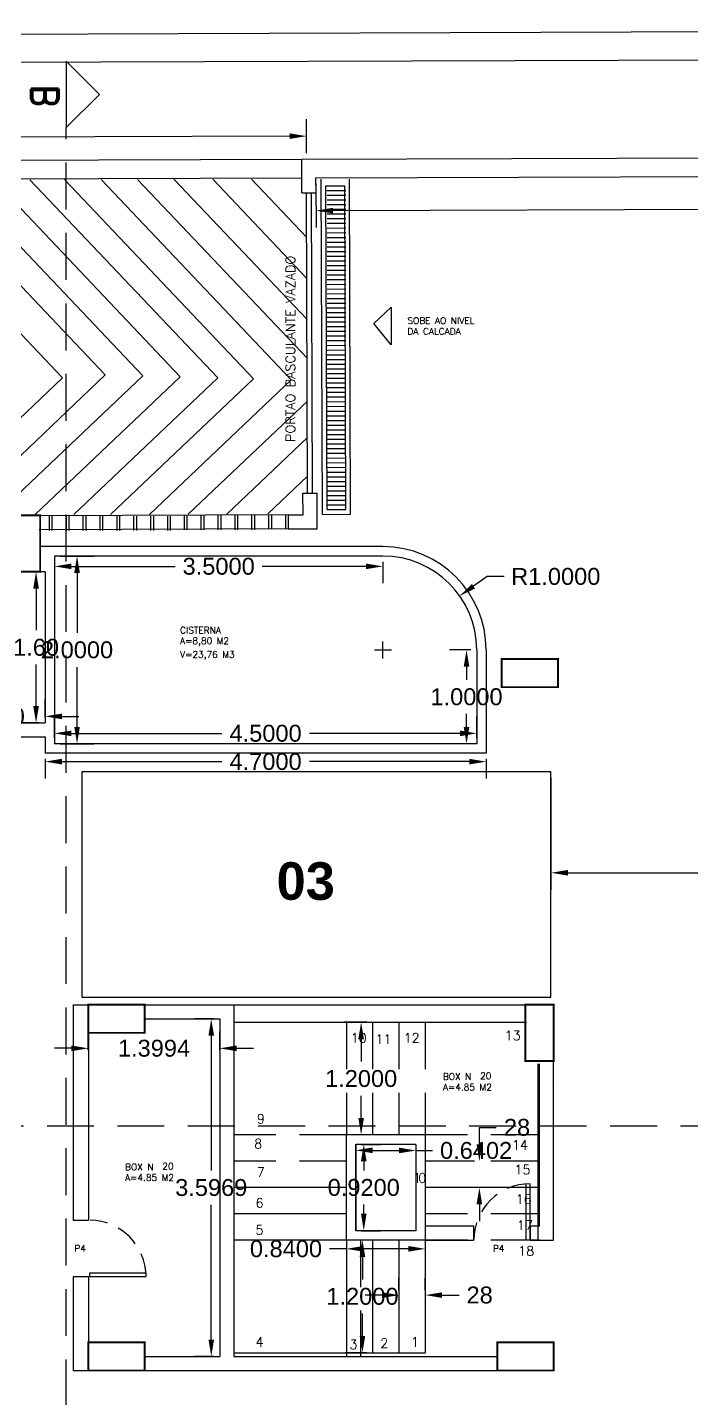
# Model space of a CAD drawing. Header units: millimetres. Extents: x 2200 to 2403, y 2380 to 2511.
# Drawn here: x 2217.84 to 2224.92, y 2435.36 to 2449.96 of the extents above; entities that cross this region are included whole.
import ezdxf

# ---------------------------------------------------------------- set-up
doc = ezdxf.new("R2010")
doc.units = ezdxf.units.MM
doc.linetypes.add('DASHED', pattern=[0.75, 0.5, -0.25])
doc.linetypes.add('HIDDEN', pattern=[0.375, 0.25, -0.125])
doc.layers.add('PONTILHADO', color=7, linetype='DASHED')
doc.styles.add('ROMAND', font='romand', dxfattribs={"height": 0.1})
doc.styles.add('ROMANS', font='ROMANS.shx', dxfattribs={"height": 0.07})
doc.styles.add('SANSSERIFBOLD', font='sasb____.pfb', dxfattribs={"height": 0.4})
doc.styles.get("Standard").update_dxf_attribs({"font": 'arial.ttf'})
doc.dimstyles.get("Standard").update_dxf_attribs({"dimtxt": 0.18, "dimasz": 0.18, "dimexe": 0.18, "dimexo": 0.0625, "dimgap": 0.09, "dimtad": 0, "dimtih": 1, "dimtoh": 1, "dimdec": 4, "dimzin": 0, "dimdsep": 46, "dimtxsty": 'Standard', "dimcen": 0.09, "dimadec": 0, "dimazin": 0, "dimtfac": 1, "dimtdec": 4, "dimtofl": 0, "dimtmove": 0, "dimatfit": 3, "dimfxl": 1, "dimtolj": 1, "dimtzin": 0, "dimarcsym": 0})

# ---------------------------------------------------------------- blocks, each defined once
blk = doc.blocks.new('*D37')
at = {"color": 0, "lineweight": -2, "transparency": 16777216}
for p, q in [((2216.833, 2442.618), (2216.833, 2442.805)), ((2218.033, 2442.618), (2218.033, 2442.805)), ((2216.653, 2442.625), (2216.473, 2442.625)), ((2218.213, 2442.625), (2218.393, 2442.625))]:
    blk.add_line(p, q, dxfattribs=at)
at = {"color": 0, "transparency": 16777216}
for points in [[(2216.653, 2442.655), (2216.653, 2442.595), (2216.833, 2442.625)], [(2218.213, 2442.655), (2218.213, 2442.595), (2218.033, 2442.625)]]:
    blk.add_solid(points, dxfattribs=at)
at = {"layer": 'DEFPOINTS', "color": 0, "transparency": 16777216}
for p in [(2216.833, 2442.555), (2218.033, 2442.625), (2218.033, 2442.555)]:
    blk.add_point(p, dxfattribs=at)
at = {"color": 0, "transparency": 16777216, "insert": (2217.433, 2442.625), "char_height": 0.18, "attachment_point": 5}
blk.add_mtext('\\A1;1.2000', dxfattribs=at)
blk = doc.blocks.new('*D38')
at = {"color": 0, "lineweight": -2, "transparency": 16777216}
for p, q in [((2217.97, 2444.166), (2217.757, 2444.166)), ((2217.937, 2443.986), (2217.937, 2443.542)), ((2217.937, 2442.735), (2217.937, 2443.179)), ((2217.97, 2442.555), (2217.757, 2442.555))]:
    blk.add_line(p, q, dxfattribs=at)
at = {"color": 0, "transparency": 16777216}
for points in [[(2217.907, 2443.986), (2217.967, 2443.986), (2217.937, 2444.166)], [(2217.907, 2442.735), (2217.967, 2442.735), (2217.937, 2442.555)]]:
    blk.add_solid(points, dxfattribs=at)
at = {"layer": 'DEFPOINTS', "color": 0, "transparency": 16777216}
for p in [(2217.937, 2444.166), (2218.033, 2444.166), (2218.033, 2442.555)]:
    blk.add_point(p, dxfattribs=at)
at = {"color": 0, "transparency": 16777216, "insert": (2217.937, 2443.36), "char_height": 0.18, "attachment_point": 5}
blk.add_mtext('\\A1;1.60', dxfattribs=at)
blk = doc.blocks.new('*D40')
at = {"color": 0, "lineweight": -2, "transparency": 16777216}
for p, q in [((2223.424, 2441.971), (2223.424, 2440.779)), ((2229.453, 2441.971), (2229.453, 2440.779)), ((2223.604, 2440.959), (2226.114, 2440.959)), ((2229.273, 2440.959), (2226.762, 2440.959))]:
    blk.add_line(p, q, dxfattribs=at)
at = {"color": 0, "transparency": 16777216}
for points in [[(2223.604, 2440.989), (2223.604, 2440.929), (2223.424, 2440.959)], [(2229.273, 2440.989), (2229.273, 2440.929), (2229.453, 2440.959)]]:
    blk.add_solid(points, dxfattribs=at)
at = {"layer": 'DEFPOINTS', "color": 0, "transparency": 16777216}
for p in [(2223.424, 2442.033), (2229.453, 2442.033), (2229.453, 2440.959)]:
    blk.add_point(p, dxfattribs=at)
at = {"color": 0, "transparency": 16777216, "insert": (2226.438, 2440.959), "char_height": 0.18, "attachment_point": 5}
blk.add_mtext('\\A1;6.00', dxfattribs=at)
blk = doc.blocks.new('*D41')
at = {"color": 0, "lineweight": -2, "transparency": 16777216}
for p, q in [((2218.494, 2439.069), (2218.494, 2439.269)), ((2219.894, 2439.069), (2219.894, 2439.269)), ((2218.314, 2439.089), (2218.134, 2439.089)), ((2220.074, 2439.089), (2220.254, 2439.089))]:
    blk.add_line(p, q, dxfattribs=at)
at = {"color": 0, "transparency": 16777216}
for points in [[(2218.314, 2439.119), (2218.314, 2439.059), (2218.494, 2439.089)], [(2220.074, 2439.119), (2220.074, 2439.059), (2219.894, 2439.089)]]:
    blk.add_solid(points, dxfattribs=at)
at = {"layer": 'DEFPOINTS', "color": 0, "transparency": 16777216}
for p in [(2218.494, 2439.007), (2219.894, 2439.089), (2219.894, 2439.007)]:
    blk.add_point(p, dxfattribs=at)
at = {"color": 0, "transparency": 16777216, "insert": (2219.194, 2439.089), "char_height": 0.18, "attachment_point": 5}
blk.add_mtext('\\A1;1.3994', dxfattribs=at)
blk = doc.blocks.new('*D42')
at = {"color": 0, "lineweight": -2, "transparency": 16777216}
for p, q in [((2219.831, 2439.404), (2219.624, 2439.404)), ((2219.804, 2439.224), (2219.804, 2437.787)), ((2219.804, 2435.987), (2219.804, 2437.423)), ((2219.831, 2435.807), (2219.624, 2435.807))]:
    blk.add_line(p, q, dxfattribs=at)
at = {"color": 0, "transparency": 16777216}
for points in [[(2219.774, 2439.224), (2219.834, 2439.224), (2219.804, 2439.404)], [(2219.774, 2435.987), (2219.834, 2435.987), (2219.804, 2435.807)]]:
    blk.add_solid(points, dxfattribs=at)
at = {"layer": 'DEFPOINTS', "color": 0, "transparency": 16777216}
for p in [(2219.894, 2439.404), (2219.804, 2435.807), (2219.894, 2435.807)]:
    blk.add_point(p, dxfattribs=at)
at = {"color": 0, "transparency": 16777216, "insert": (2219.804, 2437.605), "char_height": 0.18, "attachment_point": 5}
blk.add_mtext('\\A1;3.5969', dxfattribs=at)
blk = doc.blocks.new('*D43')
at = {"color": 0, "lineweight": -2, "transparency": 16777216}
for p, q in [((2236.492, 2448.351), (2236.493, 2447.884)), ((2220.92, 2448.299), (2220.922, 2447.832)), ((2236.313, 2448.063), (2229.233, 2448.04)), ((2221.101, 2448.013), (2228.181, 2448.036))]:
    blk.add_line(p, q, dxfattribs=at)
at = {"color": 0, "transparency": 16777216}
for points in [[(2236.313, 2448.093), (2236.313, 2448.033), (2236.493, 2448.064)], [(2221.101, 2448.043), (2221.101, 2447.983), (2220.921, 2448.012)]]:
    blk.add_solid(points, dxfattribs=at)
at = {"layer": 'DEFPOINTS', "color": 0, "transparency": 16777216}
for p in [(2220.92, 2448.362), (2236.491, 2448.414), (2236.493, 2448.064)]:
    blk.add_point(p, dxfattribs=at)
at = {"color": 0, "transparency": 16777216, "insert": (2228.707, 2448.038), "char_height": 0.18, "attachment_point": 5}
blk.add_mtext('\\A1;15.5715', dxfattribs=at)
blk = doc.blocks.new('*D50')
at = {"color": 0, "lineweight": -2, "transparency": 16777216}
for p, q in [((2205.819, 2448.574), (2205.818, 2448.937)), ((2220.819, 2448.624), (2220.818, 2448.986)), ((2205.999, 2448.757), (2212.794, 2448.78)), ((2220.639, 2448.806), (2213.843, 2448.783))]:
    blk.add_line(p, q, dxfattribs=at)
at = {"color": 0, "transparency": 16777216}
for points in [[(2205.999, 2448.787), (2205.999, 2448.727), (2205.819, 2448.757)], [(2220.638, 2448.836), (2220.639, 2448.776), (2220.819, 2448.806)]]:
    blk.add_solid(points, dxfattribs=at)
at = {"layer": 'DEFPOINTS', "color": 0, "transparency": 16777216}
for p in [(2220.819, 2448.806), (2205.819, 2448.512), (2220.819, 2448.562)]:
    blk.add_point(p, dxfattribs=at)
at = {"color": 0, "transparency": 16777216, "insert": (2213.319, 2448.781), "char_height": 0.18, "attachment_point": 5}
blk.add_mtext('\\A1;15.0000', dxfattribs=at)
blk = doc.blocks.new('*D54')
at = {"color": 0, "lineweight": -2, "transparency": 16777216}
for p, q in [((2218.033, 2442.171), (2218.033, 2441.963)), ((2218.213, 2442.143), (2219.916, 2442.143)), ((2222.553, 2442.143), (2220.85, 2442.143)), ((2222.733, 2442.171), (2222.733, 2441.963))]:
    blk.add_line(p, q, dxfattribs=at)
at = {"color": 0, "transparency": 16777216}
for points in [[(2218.213, 2442.173), (2218.213, 2442.113), (2218.033, 2442.143)], [(2222.553, 2442.173), (2222.553, 2442.113), (2222.733, 2442.143)]]:
    blk.add_solid(points, dxfattribs=at)
at = {"layer": 'DEFPOINTS', "color": 0, "transparency": 16777216}
for p in [(2218.033, 2442.233), (2222.733, 2442.233), (2218.033, 2442.143)]:
    blk.add_point(p, dxfattribs=at)
at = {"color": 0, "transparency": 16777216, "insert": (2220.383, 2442.143), "char_height": 0.18, "attachment_point": 5}
blk.add_mtext('\\A1;4.7000', dxfattribs=at)
blk = doc.blocks.new('*D55')
at = {"color": 0, "lineweight": -2, "transparency": 16777216}
for p, q in [((2222.745, 2444.115), (2222.598, 2444.012)), ((2222.925, 2444.115), (2222.745, 2444.115)), ((2221.633, 2443.243), (2221.633, 2443.423)), ((2221.543, 2443.333), (2221.723, 2443.333))]:
    blk.add_line(p, q, dxfattribs=at)
at = {"color": 0, "transparency": 16777216}
blk.add_solid([(2222.581, 2444.036), (2222.615, 2443.987), (2222.451, 2443.908)], dxfattribs=at)
at = {"layer": 'DEFPOINTS', "color": 0, "transparency": 16777216}
for p in [(2222.451, 2443.908), (2221.633, 2443.333)]:
    blk.add_point(p, dxfattribs=at)
at = {"color": 0, "transparency": 16777216, "insert": (2223.475, 2444.115), "char_height": 0.18, "attachment_point": 5}
blk.add_mtext('\\A1;R1.0000', dxfattribs=at)
blk = doc.blocks.new('*D56')
at = {"color": 0, "lineweight": -2, "transparency": 16777216}
for p, q in [((2222.57, 2443.333), (2222.344, 2443.333)), ((2222.524, 2443.153), (2222.524, 2443.015)), ((2222.524, 2442.513), (2222.524, 2442.651)), ((2222.57, 2442.333), (2222.344, 2442.333))]:
    blk.add_line(p, q, dxfattribs=at)
at = {"color": 0, "transparency": 16777216}
for points in [[(2222.494, 2443.153), (2222.554, 2443.153), (2222.524, 2443.333)], [(2222.494, 2442.513), (2222.554, 2442.513), (2222.524, 2442.333)]]:
    blk.add_solid(points, dxfattribs=at)
at = {"layer": 'DEFPOINTS', "color": 0, "transparency": 16777216}
for p in [(2222.524, 2443.333), (2222.633, 2443.333), (2222.633, 2442.333)]:
    blk.add_point(p, dxfattribs=at)
at = {"color": 0, "transparency": 16777216, "insert": (2222.524, 2442.833), "char_height": 0.18, "attachment_point": 5}
blk.add_mtext('\\A1;1.0000', dxfattribs=at)
blk = doc.blocks.new('*D57')
at = {"color": 0, "lineweight": -2, "transparency": 16777216}
for p, q in [((2218.133, 2444.271), (2218.133, 2444.043)), ((2221.633, 2444.271), (2221.633, 2444.043)), ((2218.313, 2444.223), (2219.42, 2444.223)), ((2221.453, 2444.223), (2220.346, 2444.223))]:
    blk.add_line(p, q, dxfattribs=at)
at = {"color": 0, "transparency": 16777216}
for points in [[(2218.313, 2444.253), (2218.313, 2444.193), (2218.133, 2444.223)], [(2221.453, 2444.253), (2221.453, 2444.193), (2221.633, 2444.223)]]:
    blk.add_solid(points, dxfattribs=at)
at = {"layer": 'DEFPOINTS', "color": 0, "transparency": 16777216}
for p in [(2218.133, 2444.333), (2221.633, 2444.333), (2221.633, 2444.223)]:
    blk.add_point(p, dxfattribs=at)
at = {"color": 0, "transparency": 16777216, "insert": (2219.883, 2444.223), "char_height": 0.18, "attachment_point": 5}
blk.add_mtext('\\A1;3.5000', dxfattribs=at)
blk = doc.blocks.new('*D58')
at = {"color": 0, "lineweight": -2, "transparency": 16777216}
for p, q in [((2218.133, 2442.396), (2218.133, 2442.624)), ((2222.633, 2442.396), (2222.633, 2442.624)), ((2218.313, 2442.444), (2219.916, 2442.444)), ((2222.453, 2442.444), (2220.85, 2442.444))]:
    blk.add_line(p, q, dxfattribs=at)
at = {"color": 0, "transparency": 16777216}
for points in [[(2218.313, 2442.474), (2218.313, 2442.414), (2218.133, 2442.444)], [(2222.453, 2442.474), (2222.453, 2442.414), (2222.633, 2442.444)]]:
    blk.add_solid(points, dxfattribs=at)
at = {"layer": 'DEFPOINTS', "color": 0, "transparency": 16777216}
for p in [(2222.633, 2442.444), (2218.133, 2442.333), (2222.633, 2442.333)]:
    blk.add_point(p, dxfattribs=at)
at = {"color": 0, "transparency": 16777216, "insert": (2220.383, 2442.444), "char_height": 0.18, "attachment_point": 5}
blk.add_mtext('\\A1;4.5000', dxfattribs=at)
blk = doc.blocks.new('*D59')
at = {"color": 0, "lineweight": -2, "transparency": 16777216}
for p, q in [((2218.195, 2444.333), (2218.554, 2444.333)), ((2218.374, 2444.153), (2218.374, 2443.515)), ((2218.374, 2442.513), (2218.374, 2443.151)), ((2218.195, 2442.333), (2218.554, 2442.333))]:
    blk.add_line(p, q, dxfattribs=at)
at = {"color": 0, "transparency": 16777216}
for points in [[(2218.344, 2444.153), (2218.404, 2444.153), (2218.374, 2444.333)], [(2218.344, 2442.513), (2218.404, 2442.513), (2218.374, 2442.333)]]:
    blk.add_solid(points, dxfattribs=at)
at = {"layer": 'DEFPOINTS', "color": 0, "transparency": 16777216}
for p in [(2218.133, 2444.333), (2218.374, 2444.333), (2218.133, 2442.333)]:
    blk.add_point(p, dxfattribs=at)
at = {"color": 0, "transparency": 16777216, "insert": (2218.374, 2443.333), "char_height": 0.18, "attachment_point": 5}
blk.add_mtext('\\A1;2.0000', dxfattribs=at)
blk = doc.blocks.new('*D64')
at = {"color": 0, "lineweight": -2, "transparency": 16777216}
for p, q in [((2221.461, 2439.366), (2221.221, 2439.366)), ((2221.401, 2439.186), (2221.401, 2438.948)), ((2221.401, 2438.346), (2221.401, 2438.584)), ((2221.461, 2438.166), (2221.221, 2438.166))]:
    blk.add_line(p, q, dxfattribs=at)
at = {"color": 0, "transparency": 16777216}
for points in [[(2221.371, 2439.186), (2221.431, 2439.186), (2221.401, 2439.366)], [(2221.371, 2438.346), (2221.431, 2438.346), (2221.401, 2438.166)]]:
    blk.add_solid(points, dxfattribs=at)
at = {"layer": 'DEFPOINTS', "color": 0, "transparency": 16777216}
for p in [(2221.401, 2439.366), (2221.524, 2439.366), (2221.524, 2438.166)]:
    blk.add_point(p, dxfattribs=at)
at = {"color": 0, "transparency": 16777216, "insert": (2221.401, 2438.766), "char_height": 0.18, "attachment_point": 5}
blk.add_mtext('\\A1;1.2000', dxfattribs=at)
blk = doc.blocks.new('*D65')
at = {"color": 0, "lineweight": -2, "transparency": 16777216}
for p, q in [((2221.343, 2438.005), (2221.343, 2437.822)), ((2221.523, 2438.002), (2221.803, 2438.001)), ((2221.984, 2438.003), (2221.983, 2437.82)), ((2221.983, 2438), (2222.163, 2438))]:
    blk.add_line(p, q, dxfattribs=at)
at = {"color": 0, "transparency": 16777216}
for points in [[(2221.523, 2438.032), (2221.523, 2437.972), (2221.343, 2438.002)], [(2221.804, 2438.031), (2221.803, 2437.971), (2221.983, 2438)]]:
    blk.add_solid(points, dxfattribs=at)
at = {"layer": 'DEFPOINTS', "color": 0, "transparency": 16777216}
for p in [(2221.343, 2438.068), (2221.983, 2438), (2221.984, 2438.066)]:
    blk.add_point(p, dxfattribs=at)
at = {"color": 0, "transparency": 16777216, "insert": (2222.626, 2438), "char_height": 0.18, "attachment_point": 5}
blk.add_mtext('\\A1;0.6402', dxfattribs=at)
blk = doc.blocks.new('*D66')
at = {"color": 0, "lineweight": -2, "transparency": 16777216}
for p, q in [((2221.804, 2436.513), (2221.804, 2436.64)), ((2222.084, 2436.513), (2222.084, 2436.64)), ((2221.624, 2436.46), (2221.444, 2436.46)), ((2222.264, 2436.46), (2222.444, 2436.46))]:
    blk.add_line(p, q, dxfattribs=at)
at = {"color": 0, "transparency": 16777216}
for points in [[(2221.624, 2436.49), (2221.624, 2436.43), (2221.804, 2436.46)], [(2222.264, 2436.49), (2222.264, 2436.43), (2222.084, 2436.46)]]:
    blk.add_solid(points, dxfattribs=at)
at = {"layer": 'DEFPOINTS', "color": 0, "transparency": 16777216}
for p in [(2221.804, 2436.451), (2222.084, 2436.46), (2222.084, 2436.451)]:
    blk.add_point(p, dxfattribs=at)
at = {"color": 0, "transparency": 16777216, "insert": (2222.664, 2436.46), "char_height": 0.18, "attachment_point": 5}
blk.add_mtext('\\A1;28', dxfattribs=at)
blk = doc.blocks.new('*D67')
at = {"color": 0, "lineweight": -2, "transparency": 16777216}
for p, q in [((2221.244, 2436.953), (2221.064, 2436.953)), ((2221.244, 2436.983), (2221.244, 2436.773)), ((2221.904, 2436.953), (2221.424, 2436.953)), ((2222.084, 2436.983), (2222.084, 2436.773))]:
    blk.add_line(p, q, dxfattribs=at)
at = {"color": 0, "transparency": 16777216}
for points in [[(2221.424, 2436.983), (2221.424, 2436.923), (2221.244, 2436.953)], [(2221.904, 2436.983), (2221.904, 2436.923), (2222.084, 2436.953)]]:
    blk.add_solid(points, dxfattribs=at)
at = {"layer": 'DEFPOINTS', "color": 0, "transparency": 16777216}
for p in [(2221.244, 2437.046), (2221.244, 2436.953), (2222.084, 2437.046)]:
    blk.add_point(p, dxfattribs=at)
at = {"color": 0, "transparency": 16777216, "insert": (2220.6, 2436.953), "char_height": 0.18, "attachment_point": 5}
blk.add_mtext('\\A1;0.8400', dxfattribs=at)
blk = doc.blocks.new('*D68')
at = {"color": 0, "lineweight": -2, "transparency": 16777216}
for p, q in [((2221.406, 2438.066), (2221.609, 2438.066)), ((2221.429, 2437.886), (2221.429, 2437.788)), ((2221.429, 2437.326), (2221.429, 2437.424)), ((2221.406, 2437.146), (2221.609, 2437.146))]:
    blk.add_line(p, q, dxfattribs=at)
at = {"color": 0, "transparency": 16777216}
for points in [[(2221.399, 2437.886), (2221.459, 2437.886), (2221.429, 2438.066)], [(2221.399, 2437.326), (2221.459, 2437.326), (2221.429, 2437.146)]]:
    blk.add_solid(points, dxfattribs=at)
at = {"layer": 'DEFPOINTS', "color": 0, "transparency": 16777216}
for p in [(2221.344, 2438.066), (2221.429, 2438.066), (2221.344, 2437.146)]:
    blk.add_point(p, dxfattribs=at)
at = {"color": 0, "transparency": 16777216, "insert": (2221.429, 2437.606), "char_height": 0.18, "attachment_point": 5}
blk.add_mtext('\\A1;0.9200', dxfattribs=at)
blk = doc.blocks.new('*D69')
at = {"color": 0, "lineweight": -2, "transparency": 16777216}
for p, q in [((2222.661, 2438.066), (2222.661, 2438.246)), ((2222.661, 2438.246), (2222.841, 2438.246)), ((2222.61, 2437.886), (2222.481, 2437.886)), ((2222.61, 2437.606), (2222.481, 2437.606)), ((2222.661, 2437.426), (2222.661, 2437.246))]:
    blk.add_line(p, q, dxfattribs=at)
at = {"color": 0, "transparency": 16777216}
for points in [[(2222.631, 2438.066), (2222.691, 2438.066), (2222.661, 2437.886)], [(2222.631, 2437.426), (2222.691, 2437.426), (2222.661, 2437.606)]]:
    blk.add_solid(points, dxfattribs=at)
at = {"layer": 'DEFPOINTS', "color": 0, "transparency": 16777216}
for p in [(2222.661, 2437.886), (2222.672, 2437.886), (2222.672, 2437.606)]:
    blk.add_point(p, dxfattribs=at)
at = {"color": 0, "transparency": 16777216, "insert": (2223.062, 2438.246), "char_height": 0.18, "attachment_point": 5}
blk.add_mtext('\\A1;28', dxfattribs=at)
blk = doc.blocks.new('*D70')
at = {"color": 0, "lineweight": -2, "transparency": 16777216}
for p, q in [((2221.461, 2437.046), (2221.235, 2437.046)), ((2221.415, 2436.866), (2221.415, 2436.628)), ((2221.415, 2436.026), (2221.415, 2436.264)), ((2221.461, 2435.846), (2221.235, 2435.846))]:
    blk.add_line(p, q, dxfattribs=at)
at = {"color": 0, "transparency": 16777216}
for points in [[(2221.385, 2436.866), (2221.445, 2436.866), (2221.415, 2437.046)], [(2221.385, 2436.026), (2221.445, 2436.026), (2221.415, 2435.846)]]:
    blk.add_solid(points, dxfattribs=at)
at = {"layer": 'DEFPOINTS', "color": 0, "transparency": 16777216}
for p in [(2221.415, 2437.046), (2221.524, 2437.046), (2221.524, 2435.846)]:
    blk.add_point(p, dxfattribs=at)
at = {"color": 0, "transparency": 16777216, "insert": (2221.415, 2436.446), "char_height": 0.18, "attachment_point": 5}
blk.add_mtext('\\A1;1.2000', dxfattribs=at)

msp = doc.modelspace()

# ---------------------------------------------------------------- linework, layer by layer
at = {"color": 1}
for p, q in [((2200.7777, 2449.83824), (2238.81728, 2449.96424)), ((2220.83115, 2445.00144), (2220.82055, 2448.20143)), ((2220.88114, 2445.00161), (2220.87055, 2448.20159)), ((2218.42354, 2442.03313), (2218.42354, 2439.63313)), ((2223.42354, 2442.03313), (2218.42354, 2442.03313)), ((2223.42354, 2439.63313), (2223.42354, 2442.03313)), ((2218.42354, 2439.63313), (2223.42354, 2439.63313)), ((2220.04371, 2439.36582), (2223.16246, 2439.36582)), ((2223.28371, 2438.92511), (2223.28371, 2437.04582)), ((2221.24371, 2437.60582), (2220.04371, 2437.60582)), ((2221.24371, 2437.60582), (2220.04371, 2437.60582)), ((2223.28371, 2437.60582), (2222.08371, 2437.60582)), ((2223.16109, 2437.04582), (2223.16109, 2437.64582)), ((2223.20109, 2437.04582), (2223.20109, 2437.64582)), ((2221.24371, 2437.32582), (2220.04371, 2437.32582)), ((2221.24371, 2437.04582), (2220.04371, 2437.04582)), ((2221.24371, 2437.04582), (2221.24371, 2435.84582)), ((2221.52371, 2437.04582), (2221.52371, 2435.84582)), ((2221.80371, 2437.04582), (2221.80371, 2435.84582)), ((2222.08371, 2437.04582), (2222.08371, 2435.84582)), ((2218.50887, 2436.65715), (2218.50887, 2436.69715)), ((2218.50887, 2436.69715), (2219.10887, 2436.69715)), ((2218.50887, 2436.65715), (2219.10887, 2436.65715)), ((2219.10887, 2436.65715), (2219.10887, 2436.69715)), ((2220.04371, 2435.84582), (2222.08371, 2435.84582))]:
    msp.add_line(p, q, dxfattribs=at)
for p, q in [((2201.3777, 2449.54022), (2238.52021, 2449.66325)), ((2218.25867, 2449.60383), (2218.61223, 2449.25027)), ((2218.25867, 2449.60383), (2218.25867, 2448.89672)), ((2218.61223, 2449.25027), (2218.25867, 2448.89672)), ((2220.76935, 2448.56146), (2236.6895, 2448.6142)), ((2220.77055, 2448.20126), (2220.76935, 2448.56146)), ((2220.92001, 2448.36196), (2236.49145, 2448.41354)), ((2220.92054, 2448.20176), (2220.92001, 2448.36196)), ((2220.77055, 2448.20126), (2220.92054, 2448.20176)), ((2220.78115, 2445.00128), (2220.93114, 2445.00178)), ((2220.7819, 2444.77324), (2220.78115, 2445.00128)), ((2220.9324, 2444.62386), (2220.93114, 2445.00178)), ((2220.6243, 2444.77258), (2220.7819, 2444.77324)), ((2220.62432, 2444.62258), (2220.9324, 2444.62386)), ((2221.6328, 2444.43313), (2217.98062, 2444.43313)), ((2221.6328, 2444.33313), (2218.1328, 2444.33313)), ((2218.1328, 2444.33313), (2218.1328, 2442.33313)), ((2218.0328, 2444.16558), (2217.98062, 2444.16558)), ((2218.0328, 2444.16558), (2218.0328, 2442.55537)), ((2222.6328, 2443.33313), (2222.6328, 2442.33313)), ((2222.7328, 2443.33313), (2222.7328, 2442.23313)), ((2217.7128, 2442.55537), (2218.0328, 2442.55537)), ((2217.7128, 2442.40537), (2218.0328, 2442.40537)), ((2218.0328, 2442.40537), (2218.0328, 2442.23313)), ((2222.7328, 2442.23313), (2218.0328, 2442.23313)), ((2222.6328, 2442.33313), (2218.1328, 2442.33313)), ((2218.3328, 2439.55382), (2218.49428, 2439.55382)), ((2218.3328, 2439.55382), (2218.3328, 2437.25692)), ((2219.09428, 2439.55382), (2220.04371, 2439.55382)), ((2220.04371, 2439.55382), (2220.04371, 2435.80692)), ((2220.04371, 2439.55382), (2223.45172, 2439.55382)), ((2223.45114, 2437.35024), (2223.45172, 2439.55382)), ((2219.09428, 2439.40382), (2219.89371, 2439.40382)), ((2219.89371, 2439.40382), (2219.89371, 2435.80692)), ((2218.49428, 2439.25382), (2218.49428, 2437.25692)), ((2223.30109, 2437.19582), (2223.30156, 2438.92515)), ((2223.47227, 2438.74919), (2223.4728, 2438.74866)), ((2218.3328, 2437.25692), (2218.49428, 2437.25692)), ((2223.45114, 2437.04582), (2223.45114, 2437.35024)), ((2222.60109, 2437.19582), (2222.08371, 2437.19582)), ((2222.60109, 2437.04582), (2222.60109, 2437.19582)), ((2223.30109, 2437.19582), (2223.20109, 2437.19582)), ((2223.20109, 2437.19582), (2223.20109, 2437.04582)), ((2223.20109, 2437.19582), (2223.20109, 2437.04582)), ((2222.08371, 2437.04582), (2222.60109, 2437.04582)), ((2223.20109, 2437.04582), (2223.45114, 2437.04582)), ((2223.30156, 2437.04582), (2223.20109, 2437.04582)), ((2223.30114, 2437.04582), (2223.30156, 2437.04582)), ((2218.3328, 2436.65692), (2218.3328, 2435.65692)), ((2218.3328, 2436.65692), (2218.49428, 2436.65692)), ((2218.49428, 2436.65692), (2218.49428, 2435.95692)), ((2219.09428, 2435.80692), (2219.89371, 2435.80692)), ((2220.04371, 2435.80692), (2222.85156, 2435.80692)), ((2218.3328, 2435.65692), (2218.49428, 2435.65692)), ((2219.09428, 2435.65692), (2220.04371, 2435.65692)), ((2220.04371, 2435.65692), (2223.45156, 2435.65692))]:
    msp.add_line(p, q)
at = {"color": 7, "linetype": 'DASHED'}
msp.add_line((2218.25867, 2424.77437), (2218.25867, 2448.89672), dxfattribs=at)
at = {"color": 2}
for p, q in [((2205.81943, 2448.51194), (2220.76935, 2448.56146)), ((2205.8201, 2448.31194), (2220.77001, 2448.36146)), ((2221.72061, 2446.98596), (2221.53555, 2446.81044)), ((2221.72061, 2446.98596), (2221.72061, 2446.58199)), ((2221.72061, 2446.58199), (2221.53555, 2446.81044))]:
    msp.add_line(p, q, dxfattribs=at)
at = {"color": 4}
for p, q in [((2217.87164, 2448.34166), (2219.8741, 2446.23085)), ((2218.2409, 2448.34288), (2220.25466, 2446.22015)), ((2218.62954, 2448.34417), (2220.65452, 2446.20962)), ((2219.01819, 2448.34546), (2220.82638, 2446.43943)), ((2219.40684, 2448.34674), (2220.82502, 2446.85183)), ((2219.81906, 2448.34811), (2220.82357, 2447.28925)), ((2220.23128, 2448.34948), (2220.82212, 2447.72667)), ((2220.98763, 2444.77724), (2220.97581, 2448.34656)), ((2221.28763, 2444.77823), (2221.27581, 2448.34755)), ((2216.22079, 2448.33619), (2218.21822, 2446.23069)), ((2216.7057, 2448.3378), (2218.67451, 2446.26245)), ((2217.09434, 2448.33908), (2219.07438, 2446.25192)), ((2217.48299, 2448.34037), (2219.47424, 2446.24138)), ((2221.02604, 2448.27737), (2221.22604, 2448.27803)), ((2221.03747, 2444.8274), (2221.02604, 2448.27737)), ((2221.03714, 2448.2274), (2221.23713, 2448.22806)), ((2221.23747, 2444.82807), (2221.22604, 2448.27803)), ((2221.0373, 2448.1774), (2221.2373, 2448.17806)), ((2221.0373, 2448.1274), (2221.2373, 2448.12806)), ((2221.0373, 2448.0774), (2221.2373, 2448.07806)), ((2221.0373, 2448.0274), (2221.2373, 2448.02806)), ((2221.0373, 2447.9774), (2221.2373, 2447.97806)), ((2221.0373, 2447.9274), (2221.2373, 2447.92806)), ((2221.0373, 2447.8774), (2221.2373, 2447.87806)), ((2221.0373, 2447.8274), (2221.2373, 2447.82806)), ((2221.0373, 2447.7774), (2221.2373, 2447.77806)), ((2221.0373, 2447.7274), (2221.2373, 2447.72806)), ((2221.0373, 2447.6774), (2221.2373, 2447.67806)), ((2221.0373, 2447.6274), (2221.2373, 2447.62806)), ((2221.0373, 2447.5774), (2221.2373, 2447.57806)), ((2221.0373, 2447.5274), (2221.2373, 2447.52806)), ((2221.0373, 2447.4774), (2221.2373, 2447.47806)), ((2221.0373, 2447.4274), (2221.2373, 2447.42806)), ((2221.0373, 2447.3774), (2221.2373, 2447.37806)), ((2221.0373, 2447.3274), (2221.2373, 2447.32806)), ((2221.0373, 2447.2774), (2221.2373, 2447.27806)), ((2221.0373, 2447.2274), (2221.2373, 2447.22806)), ((2221.0373, 2447.1774), (2221.2373, 2447.17806)), ((2221.0373, 2447.1274), (2221.2373, 2447.12806)), ((2221.0373, 2447.0774), (2221.2373, 2447.07806)), ((2221.0373, 2447.0274), (2221.2373, 2447.02806)), ((2221.0373, 2446.9774), (2221.2373, 2446.97806)), ((2221.0373, 2446.9274), (2221.2373, 2446.92806)), ((2221.0373, 2446.8774), (2221.2373, 2446.87806)), ((2221.0373, 2446.8274), (2221.2373, 2446.82806)), ((2221.0373, 2446.7774), (2221.2373, 2446.77806)), ((2221.0373, 2446.7274), (2221.2373, 2446.72806)), ((2221.0373, 2446.6774), (2221.2373, 2446.67806)), ((2221.0373, 2446.6274), (2221.2373, 2446.62806)), ((2221.0373, 2446.5774), (2221.2373, 2446.57806)), ((2221.0373, 2446.5274), (2221.2373, 2446.52806)), ((2221.0373, 2446.4774), (2221.2373, 2446.47806)), ((2221.0373, 2446.4274), (2221.2373, 2446.42806)), ((2221.0373, 2446.3774), (2221.2373, 2446.37806)), ((2221.0373, 2446.3274), (2221.2373, 2446.32806)), ((2216.68277, 2444.77406), (2218.21822, 2446.23069)), ((2217.10564, 2444.77411), (2218.67451, 2446.26245)), ((2217.51666, 2444.77416), (2219.07438, 2446.25192)), ((2217.92767, 2444.7742), (2219.47424, 2446.24138)), ((2218.33863, 2444.7742), (2219.8741, 2446.23085)), ((2218.73173, 2444.77539), (2220.25466, 2446.22015)), ((2219.1445, 2444.77711), (2220.65452, 2446.20962)), ((2221.0373, 2446.2774), (2221.2373, 2446.27806)), ((2221.0373, 2446.2274), (2221.2373, 2446.22806)), ((2221.0373, 2446.1774), (2221.2373, 2446.17806)), ((2221.0373, 2446.1274), (2221.2373, 2446.12806)), ((2221.0373, 2446.0774), (2221.2373, 2446.07806)), ((2221.0373, 2446.0274), (2221.2373, 2446.02806)), ((2219.55728, 2444.77883), (2220.82789, 2445.98422)), ((2221.0373, 2445.9774), (2221.2373, 2445.97806)), ((2221.0373, 2445.9274), (2221.2373, 2445.92806)), ((2221.0373, 2445.8774), (2221.2373, 2445.87806)), ((2221.0373, 2445.8274), (2221.2373, 2445.82806)), ((2221.0373, 2445.7774), (2221.2373, 2445.77806)), ((2221.0373, 2445.7274), (2221.2373, 2445.72806)), ((2219.97005, 2444.78055), (2220.82918, 2445.59557)), ((2221.0373, 2445.6774), (2221.2373, 2445.67806)), ((2221.0373, 2445.6274), (2221.2373, 2445.62806)), ((2221.0373, 2445.5774), (2221.2373, 2445.57806)), ((2221.0373, 2445.5274), (2221.2373, 2445.52806)), ((2221.0373, 2445.4774), (2221.2373, 2445.47806)), ((2221.0373, 2445.4274), (2221.2373, 2445.42806)), ((2221.0373, 2445.3774), (2221.2373, 2445.37806)), ((2221.0373, 2445.3274), (2221.2373, 2445.32806)), ((2221.0373, 2445.2774), (2221.2373, 2445.27806)), ((2220.40787, 2444.78237), (2220.83054, 2445.18335)), ((2221.0373, 2445.2274), (2221.2373, 2445.22806)), ((2221.0373, 2445.1774), (2221.2373, 2445.17806)), ((2221.0373, 2445.1274), (2221.2373, 2445.12806)), ((2221.0373, 2445.0774), (2221.2373, 2445.07806)), ((2221.0373, 2445.0274), (2221.2373, 2445.02806)), ((2221.0373, 2444.9774), (2221.2373, 2444.97806)), ((2221.0373, 2444.9274), (2221.2373, 2444.92806)), ((2221.0373, 2444.8774), (2221.2373, 2444.87806)), ((2220.6243, 2444.77258), (2217.98062, 2444.76157)), ((2218.07681, 2444.75619), (2218.07683, 2444.60619)), ((2218.10681, 2444.7562), (2218.10683, 2444.6062)), ((2218.25681, 2444.75619), (2218.25683, 2444.60619)), ((2218.28681, 2444.7562), (2218.28683, 2444.6062)), ((2218.43681, 2444.75619), (2218.43683, 2444.60619)), ((2218.46681, 2444.7562), (2218.46683, 2444.6062)), ((2218.61681, 2444.75619), (2218.61683, 2444.60619)), ((2218.64681, 2444.7562), (2218.64683, 2444.6062)), ((2218.79681, 2444.75619), (2218.79683, 2444.60619)), ((2218.82681, 2444.7562), (2218.82683, 2444.6062)), ((2218.97681, 2444.75619), (2218.97683, 2444.60619)), ((2219.00681, 2444.7562), (2219.00683, 2444.6062)), ((2219.15681, 2444.75619), (2219.15683, 2444.60619)), ((2219.18681, 2444.7562), (2219.18683, 2444.6062)), ((2219.33681, 2444.75619), (2219.33683, 2444.60619)), ((2219.36681, 2444.7562), (2219.36683, 2444.6062)), ((2219.5143, 2444.76372), (2219.51432, 2444.61372)), ((2219.5443, 2444.76372), (2219.54432, 2444.61372)), ((2219.6943, 2444.76372), (2219.69432, 2444.61372)), ((2219.7243, 2444.76372), (2219.72432, 2444.61372)), ((2219.8743, 2444.76372), (2219.87432, 2444.61372)), ((2219.9043, 2444.76372), (2219.90432, 2444.61372)), ((2220.0543, 2444.76372), (2220.05432, 2444.61372)), ((2220.0843, 2444.76372), (2220.08432, 2444.61372)), ((2220.2343, 2444.76372), (2220.23432, 2444.61372)), ((2220.2643, 2444.76372), (2220.26432, 2444.61372)), ((2220.4143, 2444.76372), (2220.41432, 2444.62171)), ((2220.4443, 2444.76372), (2220.44432, 2444.62183)), ((2220.5943, 2444.77246), (2220.59432, 2444.62246)), ((2220.98763, 2444.77724), (2221.28763, 2444.77823)), ((2221.03747, 2444.8274), (2221.23747, 2444.82807)), ((2220.62432, 2444.62258), (2217.96988, 2444.61153))]:
    msp.add_line(p, q, dxfattribs=at)
at = {"color": 7}
msp.add_line((2220.6243, 2444.77258), (2220.62432, 2444.62258), dxfattribs=at)
at = {"linetype": 'DASHED'}
msp.add_line((2207.55371, 2438.26205), (2237.36673, 2438.26205), dxfattribs=at)
at = {"color": 3}
for p, q in [((2222.08371, 2438.16582), (2221.24371, 2438.16582)), ((2221.24371, 2437.04582), (2221.24371, 2438.16582)), ((2222.08371, 2438.16582), (2222.08371, 2437.04582)), ((2221.34392, 2437.14786), (2221.34349, 2438.06786)), ((2221.98371, 2438.06582), (2221.34371, 2438.06582)), ((2221.34371, 2438.06582), (2221.34371, 2437.14582)), ((2221.98371, 2438.06582), (2221.98371, 2437.14582)), ((2221.98371, 2437.14582), (2221.34371, 2437.14582)), ((2222.08371, 2437.04582), (2221.24371, 2437.04582))]:
    msp.add_line(p, q, dxfattribs=at)
at = {"const_width": 0.02}
for points in [[(2217.68062, 2444.16558), (2217.68062, 2444.76558), (2217.98062, 2444.76558), (2217.98062, 2444.16558)], [(2222.8984, 2443.23628), (2223.4984, 2443.23628), (2223.4984, 2442.93628), (2222.8984, 2442.93628)], [(2218.49428, 2439.55382), (2219.09428, 2439.55382), (2219.09428, 2439.25382), (2218.49428, 2439.25382)], [(2223.45172, 2439.55382), (2223.45172, 2438.95382), (2223.15172, 2438.95382), (2223.15172, 2439.55382)], [(2218.49428, 2435.65692), (2219.09428, 2435.65692), (2219.09428, 2435.95692), (2218.49428, 2435.95692)], [(2222.85156, 2435.65692), (2223.45156, 2435.65692), (2223.45156, 2435.95692), (2222.85156, 2435.95692)]]:
    msp.add_lwpolyline(points, close=True, dxfattribs=at)
for radius in [1.1, 1]:
    msp.add_arc((2221.6328, 2443.33313), radius, 0, 90)
at = {"color": 1, "linetype": 'HIDDEN'}
for centre, start, end in [((2223.20148, 2437.0454), 90.037236, 179.4), ((2218.50845, 2436.65676), 0.037236, 89.4)]:
    msp.add_arc(centre, 0.60042, start, end, dxfattribs=at)
at = {"layer": 'PONTILHADO', "color": 1}
for p, q in [((2221.24371, 2439.36582), (2221.24371, 2438.16582)), ((2221.52371, 2439.36582), (2221.52371, 2438.16582)), ((2221.80371, 2439.36582), (2221.80371, 2438.16582)), ((2222.08371, 2439.36582), (2222.08371, 2438.16582)), ((2221.24371, 2438.16582), (2220.04371, 2438.16582)), ((2223.28371, 2438.16582), (2222.08371, 2438.16582)), ((2221.24371, 2437.88582), (2220.04371, 2437.88582)), ((2223.28371, 2437.88582), (2222.08371, 2437.88582)), ((2223.28371, 2437.60582), (2222.08371, 2437.60582)), ((2223.28371, 2437.32582), (2222.08371, 2437.32582)), ((2223.28371, 2437.04582), (2222.08371, 2437.04582))]:
    msp.add_line(p, q, dxfattribs=at)
at = {"layer": 'PONTILHADO'}
for p, q in [((2221.24371, 2437.04582), (2221.24371, 2435.80692)), ((2221.39371, 2437.04582), (2221.39371, 2435.80692))]:
    msp.add_line(p, q, dxfattribs=at)

# ---------------------------------------------------------------- texts
at = {"color": 1, "style": 'ROMAND'}
for s, height, rotation, p in [('B', 0.29214, 270, (2217.88468, 2449.35939)), ('PORTAO BASCULANTE VAZADO', 0.1, 90, (2220.69725, 2445.54792))]:
    msp.add_text(s, height=height, rotation=rotation, dxfattribs=at).set_placement(p)
at = {"color": 1}
for s, height, style, p in [('SOBE AO NIVEL ', 0.07, 'ROMAND', (2221.89454, 2446.80523)), ('DA CALCADA', 0.07, 'ROMAND', (2221.89454, 2446.69189)), ('CISTERNA', 0.07, 'ROMAND', (2219.47176, 2443.50821)), ('A=8,80 M2', 0.07, 'ROMAND', (2219.47176, 2443.39488)), ('V=23,76 M3', 0.07, 'ROMAND', (2219.47176, 2443.2494)), ('03', 0.4, 'SANSSERIFBOLD', (2220.4999, 2440.67097)), ('10', 0.1, 'ROMAND', (2221.28906, 2439.14986)), ('11', 0.1, 'ROMAND', (2221.55153, 2439.13675)), ('12', 0.1, 'ROMAND', (2221.85336, 2439.14986)), ('13', 0.1, 'ROMAND', (2222.92946, 2439.17609)), ('A=4.85 M2', 0.07, 'ROMAND', (2222.27212, 2438.6398)), ('BOX N', 0.07, 'ROMAND', (2222.27212, 2438.75313)), ('20', 0.07, 'ROMAND', (2222.66875, 2438.76034)), ('9', 0.1, 'ROMAND', (2220.28931, 2438.28797)), ('8', 0.1, 'ROMAND', (2220.2609, 2438.02295)), ('14', 0.1, 'ROMAND', (2223.0082, 2438.00892)), ('BOX N', 0.07, 'ROMAND', (2218.88538, 2437.79015)), ('20', 0.07, 'ROMAND', (2219.28201, 2437.79736)), ('15', 0.1, 'ROMAND', (2223.03444, 2437.74663)), ('A=4.85 M2', 0.07, 'ROMAND', (2218.88538, 2437.67682)), ('7', 0.1, 'ROMAND', (2220.28931, 2437.72006)), ('1', 0.1, 'ROMAND', (2221.9557, 2437.65737)), ('0', 0.1, 'ROMAND', (2222.00835, 2437.65724)), ('6', 0.1, 'ROMAND', (2220.27561, 2437.39255)), ('16', 0.1, 'ROMAND', (2223.04757, 2437.43189)), ('17', 0.1, 'ROMAND', (2223.06069, 2437.15649)), ('5', 0.1, 'ROMAND', (2220.27561, 2437.10403)), ('P4', 0.07, 'ROMANS', (2218.34592, 2436.9236)), ('P4', 0.07, 'ROMANS', (2222.80507, 2436.92143)), ('18', 0.1, 'ROMAND', (2223.07381, 2436.88109)), ('4', 0.1, 'ROMAND', (2220.27561, 2435.91063)), ('3', 0.1, 'ROMAND', (2221.27594, 2435.8844)), ('2', 0.1, 'ROMAND', (2221.60402, 2435.89752)), ('1', 0.1, 'ROMAND', (2221.9321, 2435.91063))]:
    msp.add_text(s, height=height, dxfattribs=dict(at, style=style)).set_placement(p)

# ---------------------------------------------------------------- dimensions: what is measured, and where the dimension line sits
for p1, p2, distance, picture, middle in [((2205.81943, 2448.51194), (2220.81935, 2448.56163), 0.24467, '*D50', (2213.31858, 2448.78145)), ((2220.92001, 2448.36196), (2236.49145, 2448.41354), -0.34952, '*D43', (2228.70689, 2448.03823)), ((2218.1328, 2442.33313), (2218.1328, 2444.33313), -0.24088, '*D59', (2218.37368, 2443.33313)), ((2218.1328, 2444.33313), (2221.6328, 2444.33313), -0.11011, '*D57', (2219.8828, 2444.22302)), ((2222.6328, 2442.33313), (2222.6328, 2443.33313), 0.10844, '*D56', (2222.52436, 2442.83313)), ((2218.1328, 2442.33313), (2222.6328, 2442.33313), 0.11057, '*D58', (2220.3828, 2442.44371)), ((2222.7328, 2442.23313), (2218.0328, 2442.23313), 0.08983, '*D54', (2220.3828, 2442.1433)), ((2219.89371, 2439.40382), (2219.89371, 2435.80692), -0.0897, '*D42', (2219.80401, 2437.60537)), ((2221.52371, 2438.16582), (2221.52371, 2439.36582), 0.12268, '*D64', (2221.40102, 2438.76582)), ((2218.49428, 2439.00683), (2219.89371, 2439.00683), 0.08236, '*D41', (2219.194, 2439.08919)), ((2221.34349, 2438.06786), (2221.98371, 2438.06582), -0.06568, '*D65', (2222.6262, 2437.99957)), ((2221.34371, 2437.14582), (2221.34371, 2438.06582), -0.08521, '*D68', (2221.42892, 2437.60582)), ((2222.08371, 2437.04582), (2221.24371, 2437.04582), 0.09259, '*D67', (2220.60038, 2436.95323)), ((2221.52371, 2435.84582), (2221.52371, 2437.04582), 0.10874, '*D70', (2221.41497, 2436.44582))]:
    dim = msp.add_aligned_dim(p1=p1, p2=p2, distance=distance, dimstyle='Standard', dxfattribs=at)
    dim.commit()
    dim.dimension.update_dxf_attribs({"geometry": picture, "text_midpoint": middle})
dim = msp.add_aligned_dim(p1=(2218.0328, 2442.55537), p2=(2218.0328, 2444.16558), distance=0.09545, text='1.60', dimstyle='Standard')
dim.commit()
dim.dimension.update_dxf_attribs({"geometry": '*D38', "text_midpoint": (2217.93735, 2443.36047)})
dim = msp.add_radius_dim(center=(2221.6328, 2443.33313), mpoint=(2222.45091, 2443.9082), dimstyle='Standard', dxfattribs=at)
dim.commit()
dim.dimension.update_dxf_attribs({"geometry": '*D55', "text_midpoint": (2223.47488, 2444.11522)})
dim = msp.add_aligned_dim(p1=(2216.8328, 2442.55537), p2=(2218.0328, 2442.55537), distance=0.06979, dimstyle='Standard')
dim.commit()
dim.dimension.update_dxf_attribs({"geometry": '*D37', "text_midpoint": (2217.4328, 2442.62516)})
for p1, p2, distance, text, picture, middle in [((2223.42354, 2442.03313), (2229.45306, 2442.03313), -1.07395, '6.00', '*D40', (2226.4383, 2440.95918)), ((2222.67209, 2437.60582), (2222.67209, 2437.88582), 0.01061, '28', '*D69', (2223.06212, 2438.24582)), ((2221.80371, 2436.45072), (2222.08371, 2436.45072), 0.00976, '28', '*D66', (2222.66435, 2436.46049))]:
    dim = msp.add_aligned_dim(p1=p1, p2=p2, distance=distance, text=text, dimstyle='Standard', dxfattribs=at)
    dim.commit()
    dim.dimension.update_dxf_attribs({"geometry": picture, "text_midpoint": middle})

doc.saveas('drawing.dxf')
